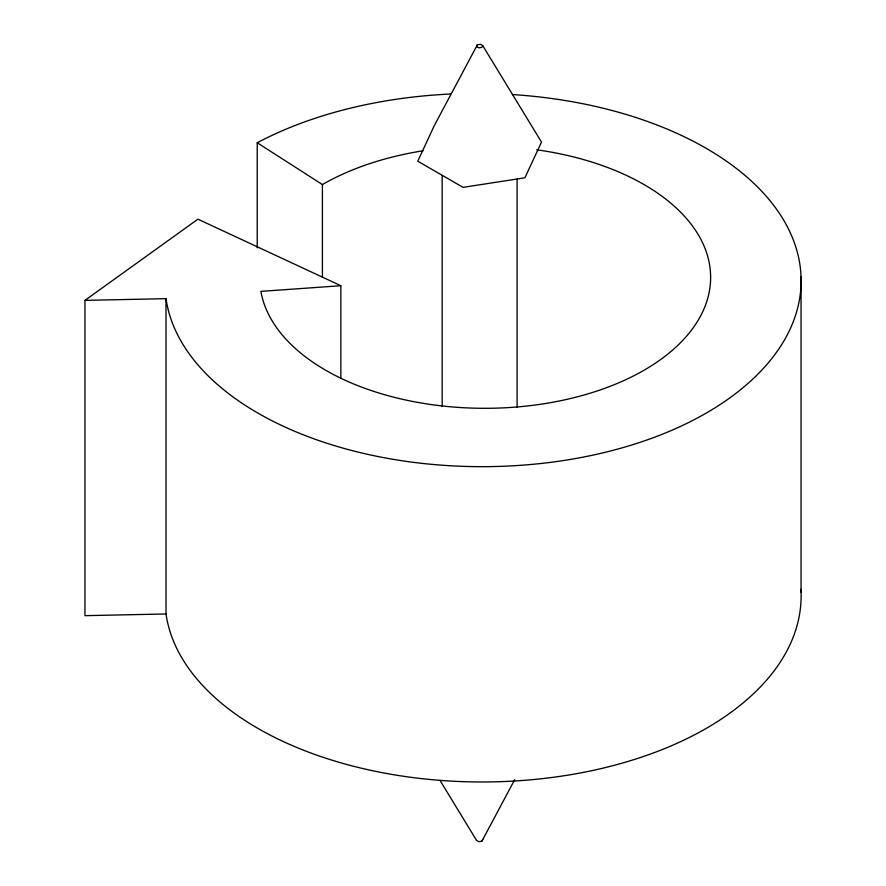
<?xml version="1.0" encoding="UTF-8"?>
<svg xmlns="http://www.w3.org/2000/svg" width="886" height="886" viewBox="0 0 886 886"><rect width="100%" height="100%" fill="white"/><g stroke="black" fill="none" stroke-linecap="round" stroke-linejoin="round"><path stroke-width="1.33" d="M477.388 44.776L476.568 46.548L478.817 47.844L481.884 47.368L482.704 45.596L480.456 44.3L477.388 44.776L434.35 125.491L417.771 161.208L463.057 187.356L524.922 177.787L541.501 142.07L482.704 45.596M439.999 780.4L476.568 840.404L478.817 841.7L481.884 841.224L482.704 839.452M481.884 841.224L514.644 779.78M800.911 589.423A324.442 187.311 0 0 1 715.633 722.732A317.122 183.092 0 0 1 379.23 772.083A317.122 183.092 0 0 1 166.014 613.965L84.956 615.67L84.956 300.365L197.921 219.174L340.855 285.724L340.855 378.377M340.855 285.724L260.894 291.372A225.099 129.954 0 0 0 409.266 400.76A225.099 129.954 0 0 0 644.022 370.237A227.403 131.294 0 0 0 702.155 241.889A227.403 131.294 0 0 0 536.75 149.8M84.956 300.365L166.014 298.66A317.122 183.092 0 0 0 379.23 456.777A317.122 183.092 0 0 0 715.633 407.427A324.442 187.311 0 0 0 780.444 214.944A324.442 187.311 0 0 0 512.363 94.547M257.217 247.858L257.217 142.757L322.415 184.565A227.403 131.294 0 0 1 422.976 150.797M801.044 276.742L801.044 592.047M517.103 179.061L517.103 407.449M442.169 175.428L442.169 406.574M322.415 184.565L322.415 277.218M166.014 298.66L166.014 613.965M257.217 142.757A324.442 187.311 0 0 1 450.586 94.016"/></g></svg>
